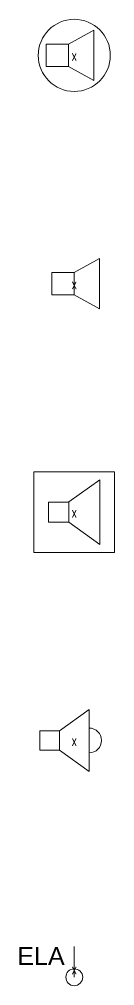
# Model space of a CAD drawing. Header units: metres. Extents: x -162 to 83385, y -62392 to -1971.
# Drawn here: x 71085 to 71510, y -26277 to -21970 of the extents above; entities that cross this region are included whole.
import ezdxf
from ezdxf.enums import TextEntityAlignment as Align

# ---------------------------------------------------------------- set-up
doc = ezdxf.new("R2010")
doc.units = ezdxf.units.M
doc.header["$LTSCALE"] = 0.5
for name, color, linetype, lineweight in [('ELIN_Attribut_01_Produkt_ID', 7, 'Continuous', 0), ('ELIN_Attribut_02_Stromkreis', 7, 'Continuous', 0), ('ELIN_Attribut_03_Verteilerbereich', 7, 'Continuous', 0), ('ELIN_Attribut_04_Montagehoehe', 7, 'Continuous', 0), ('ELIN_Attribut_05_Montageart', 7, 'Continuous', 0), ('ELIN_Attribut_06_Tuernummer', 7, 'Continuous', 0), ('ELIN_Attribut_07_Bemerkung', 7, 'Continuous', 0), ('ELIN_Attribut_08_Adresse', 7, 'Continuous', 0), ('ELIN_Attribut_10_AKZ1', 7, 'Continuous', 0), ('ELIN_Attribut_11_AKZ2', 7, 'Continuous', 0), ('ELIN_Attribut_12_Sonstiges1', 7, 'Continuous', 0), ('ELIN_Attribut_13_Sonstiges2', 7, 'Continuous', 0), ('ELIN_Attribut_14_Bauteil', 7, 'Continuous', 0), ('ELIN_Attribut_15_Ebene', 7, 'Continuous', 0), ('ELIN_Attribut_16_Raumnummer', 7, 'Continuous', 0), ('ELIN_Attribut_17_Raumname', 7, 'Continuous', 0), ('ELIN_Attribut_18_Montageabschnitt', 7, 'Continuous', 0), ('ELIN_Attribut_Basispunkt', 2, 'Continuous', 0), ('ELIN_Attribute_GEMOS', 11, 'Continuous', 0), ('ELIN_SWS_DE_Lautsprecher', 7, 'Continuous', 0), ('ELIN_SWS_WA_Auslass', 7, 'Continuous', 0), ('ELIN_SWS_WA_Lautsprecher', 7, 'Continuous', 0)]:
    doc.layers.add(name, color=color, linetype=linetype, lineweight=lineweight)
doc.layers.get('0').off()
doc.styles.add('ARIAL', font='arial.ttf')
doc.styles.add('ELIN_Attribute', font='isocp.shx', dxfattribs={"width": 0.8})

# ---------------------------------------------------------------- blocks, each defined once
blk = doc.blocks.new('ELIN_SWS_DECKENLAUTSPRECHER')
at = {"color": 0}
for p, q in [((-25.1, 50), (87.4, 112.5)), ((87.4, 112.5), (87.4, -112.5)), ((-125.1, 50), (-125.1, -50)), ((-25.1, 50), (-125.1, 50)), ((-25.1, -50), (-25.1, 50)), ((-125.1, -50), (-25.1, -50)), ((87.4, -112.5), (-25.1, -50))]:
    blk.add_line(p, q, dxfattribs=at)
blk.add_circle((0, 0), 160.7, dxfattribs=at)
at = {"layer": 'ELIN_Attribut_01_Produkt_ID', "style": 'ELIN_Attribute', "width": 0.8, "flags": 8}
blk.add_attdef('01_PRODUKT_ID', text='', height=150, dxfattribs=at).set_placement((0, -244.7, 0), align=Align.TOP_CENTER)
at = {"layer": 'ELIN_Attribut_02_Stromkreis', "style": 'ELIN_Attribute', "width": 0.8, "flags": 8}
blk.add_attdef('02_STROMKREIS', text='', height=150, dxfattribs=at).set_placement((0, 212.3, 0), align=Align.CENTER)
at = {"layer": 'ELIN_Attribut_03_Verteilerbereich', "style": 'ELIN_Attribute', "width": 0.8, "flags": 8}
blk.add_attdef('03_VERTEILERBEREICH', (198.4, -672.7, 0), '', height=125, dxfattribs=at)
at = {"layer": 'ELIN_Attribut_04_Montagehoehe', "style": 'ELIN_Attribute', "width": 0.8, "flags": 8}
blk.add_attdef('04_MONTAGEHOEHE', text='', height=125, dxfattribs=at).set_placement((-424.5, -54.7, 0), align=Align.RIGHT)
at = {"layer": 'ELIN_Attribut_05_Montageart', "style": 'ELIN_Attribute', "width": 0.8, "flags": 8}
blk.add_attdef('05_MONTAGEART', (400.3, -54.7, 0), '', height=125, dxfattribs=at)
at = {"layer": 'ELIN_Attribut_06_Tuernummer', "style": 'ELIN_Attribute', "width": 0.8, "flags": 8}
blk.add_attdef('06_TUERNUMMER', text='', height=125, dxfattribs=at).set_placement((-424.9, -254.7, 0), align=Align.RIGHT)
at = {"layer": 'ELIN_Attribut_07_Bemerkung', "style": 'ELIN_Attribute', "width": 0.8, "flags": 8}
blk.add_attdef('07_BEMERKUNG', (198.4, -844.5, 0), '', height=125, dxfattribs=at)
at = {"layer": 'ELIN_Attribut_08_Adresse', "style": 'ELIN_Attribute', "width": 0.8, "flags": 8}
blk.add_attdef('08_ADRESSE', (198.4, -1100.6, 0), '', height=125, dxfattribs=at)
at = {"layer": 'ELIN_Attribut_10_AKZ1', "style": 'ELIN_Attribute', "width": 0.8, "flags": 8}
blk.add_attdef('10_AKZ1', (195.8, -1466.6, 0), '', height=125, dxfattribs=at)
at = {"layer": 'ELIN_Attribut_11_AKZ2', "style": 'ELIN_Attribute', "width": 0.8, "flags": 8}
blk.add_attdef('11_AKZ2', (195.8, -1622.9, 0), '', height=125, dxfattribs=at)
at = {"layer": 'ELIN_Attribut_12_Sonstiges1', "style": 'ELIN_Attribute', "width": 0.8, "flags": 8}
blk.add_attdef('12_SONSTIGES1', (198.4, -2000.7, 0), '', height=125, dxfattribs=at)
at = {"layer": 'ELIN_Attribut_13_Sonstiges2', "style": 'ELIN_Attribute', "width": 0.8, "flags": 8}
blk.add_attdef('13_SONSTIGES2', (198.4, -2151.6, 0), '', height=125, dxfattribs=at)
at = {"layer": 'ELIN_Attribut_14_Bauteil', "style": 'ELIN_Attribute', "width": 0.8, "flags": 8}
blk.add_attdef('14_BAUTEIL', (198.4, -2971.1, 0), '', height=125, dxfattribs=at)
at = {"layer": 'ELIN_Attribut_15_Ebene', "style": 'ELIN_Attribute', "width": 0.8, "flags": 8}
blk.add_attdef('15_EBENE', (198.4, -3118.3, 0), '', height=125, dxfattribs=at)
at = {"layer": 'ELIN_Attribut_16_Raumnummer', "style": 'ELIN_Attribute', "width": 0.8, "flags": 8}
blk.add_attdef('16_RAUMNUMMER', (198.4, -3312.6, 0), '', height=125, dxfattribs=at)
at = {"layer": 'ELIN_Attribut_17_Raumname', "style": 'ELIN_Attribute', "width": 0.8, "flags": 8}
blk.add_attdef('17_RAUMNAME', (198.4, -3469.1, 0), '', height=125, dxfattribs=at)
at = {"layer": 'ELIN_Attribut_18_Montageabschnitt', "style": 'ELIN_Attribute', "width": 0.8, "flags": 8}
blk.add_attdef('18_MONTAGEABSCHNITT', (198.4, -3670.1, 0), '', height=125, dxfattribs=at)
at = {"layer": 'ELIN_Attribut_Basispunkt', "style": 'ELIN_Attribute', "width": 0.8, "flags": 8}
blk.add_attdef('Basispunkt', text='', height=50, dxfattribs=at).set_placement((0, 0), align=Align.MIDDLE)
at = {"layer": 'ELIN_Attribute_GEMOS', "style": 'ELIN_Attribute', "width": 0.6, "flags": 8}
for tag, p in [('G01_PRO02ID', (1620.5, 183.6)), ('G02_BEZEICHNUNG', (1620.5, -14.6, 0)), ('G03_DESCRIPTION', (1620.5, -204.4, 0)), ('G04_GEMOS-SYMBOL', (1623.8, -404.4, 0)), ('G05_GEMOS-TYP', (1623.8, -604.4, 0)), ('G06_ORTSKENNUNG', (1620.5, -804.4, 0)), ('G08_FREI1', (1620.5, -1004.4, 0)), ('G08_FREI2', (1620.5, -1204.4, 0))]:
    blk.add_attdef(tag, p, '', height=125, dxfattribs=at)
blk = doc.blocks.new('ELIN_SWS_WANDLAUTSPRECHER')
at = {"color": 0}
for p, q in [((0, 50), (112.5, 112.5)), ((112.5, 112.5), (112.5, -112.5)), ((0, 50), (-100, 50)), ((-100, 50), (-100, -50)), ((0, -50), (0, 50)), ((-100, -50), (0, -50)), ((112.5, -112.5), (0, -50))]:
    blk.add_line(p, q, dxfattribs=at)
at = {"layer": 'ELIN_Attribut_01_Produkt_ID', "style": 'ELIN_Attribute', "width": 0.8, "flags": 8}
blk.add_attdef('01_PRODUKT_ID', text='', height=150, dxfattribs=at).set_placement((0, -169.5, 0), align=Align.TOP_CENTER)
at = {"layer": 'ELIN_Attribut_02_Stromkreis', "style": 'ELIN_Attribute', "width": 0.8, "flags": 8}
blk.add_attdef('02_STROMKREIS', text='', height=150, dxfattribs=at).set_placement((0, 150, 0), align=Align.CENTER)
at = {"layer": 'ELIN_Attribut_03_Verteilerbereich', "style": 'ELIN_Attribute', "width": 0.8, "flags": 8}
blk.add_attdef('03_VERTEILERBEREICH', (198.4, -672.7, 0), '', height=125, dxfattribs=at)
at = {"layer": 'ELIN_Attribut_04_Montagehoehe', "style": 'ELIN_Attribute', "width": 0.8, "flags": 8}
blk.add_attdef('04_MONTAGEHOEHE', text='', height=125, dxfattribs=at).set_placement((-424.5, -54.7, 0), align=Align.RIGHT)
at = {"layer": 'ELIN_Attribut_05_Montageart', "style": 'ELIN_Attribute', "width": 0.8, "flags": 8}
blk.add_attdef('05_MONTAGEART', (400.3, -54.7, 0), '', height=125, dxfattribs=at)
at = {"layer": 'ELIN_Attribut_06_Tuernummer', "style": 'ELIN_Attribute', "width": 0.8, "flags": 8}
blk.add_attdef('06_TUERNUMMER', text='', height=125, dxfattribs=at).set_placement((-424.9, -254.7, 0), align=Align.RIGHT)
at = {"layer": 'ELIN_Attribut_07_Bemerkung', "style": 'ELIN_Attribute', "width": 0.8, "flags": 8}
blk.add_attdef('07_BEMERKUNG', (198.4, -844.5, 0), '', height=125, dxfattribs=at)
at = {"layer": 'ELIN_Attribut_08_Adresse', "style": 'ELIN_Attribute', "width": 0.8, "flags": 8}
blk.add_attdef('08_ADRESSE', (198.4, -1100.6, 0), '', height=125, dxfattribs=at)
at = {"layer": 'ELIN_Attribut_10_AKZ1', "style": 'ELIN_Attribute', "width": 0.8, "flags": 8}
blk.add_attdef('10_AKZ1', (195.8, -1466.6, 0), '', height=125, dxfattribs=at)
at = {"layer": 'ELIN_Attribut_11_AKZ2', "style": 'ELIN_Attribute', "width": 0.8, "flags": 8}
blk.add_attdef('11_AKZ2', (195.8, -1622.9, 0), '', height=125, dxfattribs=at)
at = {"layer": 'ELIN_Attribut_12_Sonstiges1', "style": 'ELIN_Attribute', "width": 0.8, "flags": 8}
blk.add_attdef('12_SONSTIGES1', (198.4, -2000.7, 0), '', height=125, dxfattribs=at)
at = {"layer": 'ELIN_Attribut_13_Sonstiges2', "style": 'ELIN_Attribute', "width": 0.8, "flags": 8}
blk.add_attdef('13_SONSTIGES2', (198.4, -2151.6, 0), '', height=125, dxfattribs=at)
at = {"layer": 'ELIN_Attribut_14_Bauteil', "style": 'ELIN_Attribute', "width": 0.8, "flags": 8}
blk.add_attdef('14_BAUTEIL', (198.4, -2971.1, 0), '', height=125, dxfattribs=at)
at = {"layer": 'ELIN_Attribut_15_Ebene', "style": 'ELIN_Attribute', "width": 0.8, "flags": 8}
blk.add_attdef('15_EBENE', (198.4, -3118.3, 0), '', height=125, dxfattribs=at)
at = {"layer": 'ELIN_Attribut_16_Raumnummer', "style": 'ELIN_Attribute', "width": 0.8, "flags": 8}
blk.add_attdef('16_RAUMNUMMER', (198.4, -3312.6, 0), '', height=125, dxfattribs=at)
at = {"layer": 'ELIN_Attribut_17_Raumname', "style": 'ELIN_Attribute', "width": 0.8, "flags": 8}
blk.add_attdef('17_RAUMNAME', (198.4, -3469.1, 0), '', height=125, dxfattribs=at)
at = {"layer": 'ELIN_Attribut_18_Montageabschnitt', "style": 'ELIN_Attribute', "width": 0.8, "flags": 8}
blk.add_attdef('18_MONTAGEABSCHNITT', (198.4, -3670.1, 0), '', height=125, dxfattribs=at)
at = {"layer": 'ELIN_Attribut_Basispunkt', "style": 'ELIN_Attribute', "width": 0.8, "flags": 8}
blk.add_attdef('Basispunkt', text='', height=50, dxfattribs=at).set_placement((0, 0), align=Align.MIDDLE)
at = {"layer": 'ELIN_Attribute_GEMOS', "style": 'ELIN_Attribute', "width": 0.6, "flags": 8}
for tag, p in [('G01_PRO02ID', (1620.5, 183.6)), ('G02_BEZEICHNUNG', (1620.5, -14.6, 0)), ('G03_DESCRIPTION', (1620.5, -204.4, 0)), ('G04_GEMOS-SYMBOL', (1623.8, -404.4, 0)), ('G05_GEMOS-TYP', (1623.8, -604.4, 0)), ('G06_ORTSKENNUNG', (1620.5, -804.4, 0)), ('G07_FREI1', (1620.5, -1004.4, 0)), ('G08_FREI2', (1620.5, -1204.4, 0))]:
    blk.add_attdef(tag, p, '', height=125, dxfattribs=at)
at = {"layer": 'ELIN_Attribute_GEMOS', "style": 'ELIN_Attribute', "width": 0.6}
blk.add_attdef('G08_FREI1', (1620.5, -1004.4, 0), '', height=125, dxfattribs=at)
blk = doc.blocks.new('ELIN_ENS_LAUTSPRECHER_AUSSEN')
at = {"color": 0}
for p, q in [((-180, 180), (180, 180)), ((-180, -180), (-180, 180)), ((180, 180), (180, -180)), ((114, 144), (-23.7, 45.2)), ((114, 144), (114, -144)), ((-114, -45), (-114, 45)), ((-114, 45), (-24, 45)), ((-24, 45), (-24, -45)), ((-24, -45), (-114, -45)), ((114, -144), (-24, -45)), ((180, -180), (-180, -180))]:
    blk.add_line(p, q, dxfattribs=at)
at = {"layer": 'ELIN_Attribut_01_Produkt_ID', "style": 'ELIN_Attribute', "width": 0.8, "flags": 8}
blk.add_attdef('01_PRODUKT_ID', text='', height=150, dxfattribs=at).set_placement((0, -256.6, 0), align=Align.TOP_CENTER)
at = {"layer": 'ELIN_Attribut_02_Stromkreis', "style": 'ELIN_Attribute', "width": 0.8, "flags": 8}
blk.add_attdef('02_STROMKREIS', text='', height=150, dxfattribs=at).set_placement((0, 241.2, 0), align=Align.CENTER)
at = {"layer": 'ELIN_Attribut_03_Verteilerbereich', "style": 'ELIN_Attribute', "width": 0.8, "flags": 8}
blk.add_attdef('03_VERTEILERBEREICH', (198.4, -672.7, 0), '', height=125, dxfattribs=at)
at = {"layer": 'ELIN_Attribut_04_Montagehoehe', "style": 'ELIN_Attribute', "width": 0.8, "flags": 8}
blk.add_attdef('04_MONTAGEHOEHE', text='', height=125, dxfattribs=at).set_placement((-424.5, -54.7, 0), align=Align.RIGHT)
at = {"layer": 'ELIN_Attribut_05_Montageart', "style": 'ELIN_Attribute', "width": 0.8, "flags": 8}
blk.add_attdef('05_MONTAGEART', (400.3, -54.7, 0), '', height=125, dxfattribs=at)
at = {"layer": 'ELIN_Attribut_06_Tuernummer', "style": 'ELIN_Attribute', "width": 0.8, "flags": 8}
blk.add_attdef('06_TUERNUMMER', text='', height=125, dxfattribs=at).set_placement((-424.9, -254.7, 0), align=Align.RIGHT)
at = {"layer": 'ELIN_Attribut_07_Bemerkung', "style": 'ELIN_Attribute', "width": 0.8, "flags": 8}
blk.add_attdef('07_BEMERKUNG', (198.4, -844.5, 0), '', height=125, dxfattribs=at)
at = {"layer": 'ELIN_Attribut_08_Adresse', "style": 'ELIN_Attribute', "width": 0.8, "flags": 8}
blk.add_attdef('08_ADRESSE', (198.4, -1100.6, 0), '', height=125, dxfattribs=at)
at = {"layer": 'ELIN_Attribut_10_AKZ1', "style": 'ELIN_Attribute', "width": 0.8, "flags": 8}
blk.add_attdef('10_AKZ1', (195.8, -1466.6, 0), '', height=125, dxfattribs=at)
at = {"layer": 'ELIN_Attribut_11_AKZ2', "style": 'ELIN_Attribute', "width": 0.8, "flags": 8}
blk.add_attdef('11_AKZ2', (195.8, -1622.9, 0), '', height=125, dxfattribs=at)
at = {"layer": 'ELIN_Attribut_12_Sonstiges1', "style": 'ELIN_Attribute', "width": 0.8, "flags": 8}
blk.add_attdef('12_SONSTIGES1', (198.4, -2000.7, 0), '', height=125, dxfattribs=at)
at = {"layer": 'ELIN_Attribut_13_Sonstiges2', "style": 'ELIN_Attribute', "width": 0.8, "flags": 8}
blk.add_attdef('13_SONSTIGES2', (198.4, -2151.6, 0), '', height=125, dxfattribs=at)
at = {"layer": 'ELIN_Attribut_14_Bauteil', "style": 'ELIN_Attribute', "width": 0.8, "flags": 8}
blk.add_attdef('14_BAUTEIL', (198.4, -2971.1, 0), '', height=125, dxfattribs=at)
at = {"layer": 'ELIN_Attribut_15_Ebene', "style": 'ELIN_Attribute', "width": 0.8, "flags": 8}
blk.add_attdef('15_EBENE', (198.4, -3118.3, 0), '', height=125, dxfattribs=at)
at = {"layer": 'ELIN_Attribut_16_Raumnummer', "style": 'ELIN_Attribute', "width": 0.8, "flags": 8}
blk.add_attdef('16_RAUMNUMMER', (198.4, -3312.6, 0), '', height=125, dxfattribs=at)
at = {"layer": 'ELIN_Attribut_17_Raumname', "style": 'ELIN_Attribute', "width": 0.8, "flags": 8}
blk.add_attdef('17_RAUMNAME', (198.4, -3469.1, 0), '', height=125, dxfattribs=at)
at = {"layer": 'ELIN_Attribut_18_Montageabschnitt', "style": 'ELIN_Attribute', "width": 0.8, "flags": 8}
blk.add_attdef('18_MONTAGEABSCHNITT', (198.4, -3670.1, 0), '', height=125, dxfattribs=at)
at = {"layer": 'ELIN_Attribut_Basispunkt', "style": 'ELIN_Attribute', "width": 0.8, "flags": 8}
blk.add_attdef('Basispunkt', text='', height=50, dxfattribs=at).set_placement((0, 0), align=Align.MIDDLE)
at = {"layer": 'ELIN_Attribute_GEMOS', "style": 'ELIN_Attribute', "width": 0.6, "flags": 8}
for tag, p in [('G01_PRO02ID', (1620.5, 183.6)), ('G02_BEZEICHNUNG', (1620.5, -14.6, 0)), ('G03_DESCRIPTION', (1620.5, -204.4, 0)), ('G04_GEMOS-SYMBOL', (1623.8, -404.4, 0)), ('G05_GEMOS-TYP', (1623.8, -604.4, 0)), ('G06_ORTSKENNUNG', (1620.5, -804.4, 0)), ('G08_FREI1', (1620.5, -1004.4, 0)), ('G08_FREI2', (1620.5, -1204.4, 0))]:
    blk.add_attdef(tag, p, '', height=125, dxfattribs=at)
blk = doc.blocks.new('ELIN_SWS_TRICHTERLAUTSPRECHER')
at = {"color": 0}
for p, q in [((66.1, 138.2), (-66.1, 43.5)), ((66.1, 138.2), (66.1, -138.2)), ((-152.8, 43.2), (-66.4, 43.2)), ((-152.8, -43.2), (-152.8, 43.2)), ((-66.4, 43.2), (-66.4, -43.2)), ((-66.4, -43.2), (-152.8, -43.2)), ((66.1, -138.2), (-66.2, -43.3))]:
    blk.add_line(p, q, dxfattribs=at)
blk.add_arc((66.1, 0), 55.3, 270, 90, dxfattribs=at)
at = {"layer": 'ELIN_Attribut_01_Produkt_ID', "style": 'ELIN_Attribute', "width": 0.8, "flags": 8}
blk.add_attdef('01_PRODUKT_ID', text='', height=150, dxfattribs=at).set_placement((0, -169.5, 0), align=Align.TOP_CENTER)
at = {"layer": 'ELIN_Attribut_02_Stromkreis', "style": 'ELIN_Attribute', "width": 0.8, "flags": 8}
blk.add_attdef('02_STROMKREIS', text='', height=150, dxfattribs=at).set_placement((0, 150, 0), align=Align.CENTER)
at = {"layer": 'ELIN_Attribut_03_Verteilerbereich', "style": 'ELIN_Attribute', "width": 0.8, "flags": 8}
blk.add_attdef('03_VERTEILERBEREICH', (198.4, -672.7, 0), '', height=125, dxfattribs=at)
at = {"layer": 'ELIN_Attribut_04_Montagehoehe', "style": 'ELIN_Attribute', "width": 0.8, "flags": 8}
blk.add_attdef('04_MONTAGEHOEHE', text='', height=125, dxfattribs=at).set_placement((-424.5, -54.7, 0), align=Align.RIGHT)
at = {"layer": 'ELIN_Attribut_05_Montageart', "style": 'ELIN_Attribute', "width": 0.8, "flags": 8}
blk.add_attdef('05_MONTAGEART', (400.3, -54.7, 0), '', height=125, dxfattribs=at)
at = {"layer": 'ELIN_Attribut_06_Tuernummer', "style": 'ELIN_Attribute', "width": 0.8, "flags": 8}
blk.add_attdef('06_TUERNUMMER', text='', height=125, dxfattribs=at).set_placement((-424.9, -254.7, 0), align=Align.RIGHT)
at = {"layer": 'ELIN_Attribut_07_Bemerkung', "style": 'ELIN_Attribute', "width": 0.8, "flags": 8}
blk.add_attdef('07_BEMERKUNG', (198.4, -844.5, 0), '', height=125, dxfattribs=at)
at = {"layer": 'ELIN_Attribut_08_Adresse', "style": 'ELIN_Attribute', "width": 0.8, "flags": 8}
blk.add_attdef('08_ADRESSE', (198.4, -1100.6, 0), '', height=125, dxfattribs=at)
at = {"layer": 'ELIN_Attribut_10_AKZ1', "style": 'ELIN_Attribute', "width": 0.8, "flags": 8}
blk.add_attdef('10_AKZ1', (195.8, -1466.6, 0), '', height=125, dxfattribs=at)
at = {"layer": 'ELIN_Attribut_11_AKZ2', "style": 'ELIN_Attribute', "width": 0.8, "flags": 8}
blk.add_attdef('11_AKZ2', (195.8, -1622.9, 0), '', height=125, dxfattribs=at)
at = {"layer": 'ELIN_Attribut_12_Sonstiges1', "style": 'ELIN_Attribute', "width": 0.8, "flags": 8}
blk.add_attdef('12_SONSTIGES1', (198.4, -2000.7, 0), '', height=125, dxfattribs=at)
at = {"layer": 'ELIN_Attribut_13_Sonstiges2', "style": 'ELIN_Attribute', "width": 0.8, "flags": 8}
blk.add_attdef('13_SONSTIGES2', (198.4, -2151.6, 0), '', height=125, dxfattribs=at)
at = {"layer": 'ELIN_Attribut_14_Bauteil', "style": 'ELIN_Attribute', "width": 0.8, "flags": 8}
blk.add_attdef('14_BAUTEIL', (198.4, -2971.1, 0), '', height=125, dxfattribs=at)
at = {"layer": 'ELIN_Attribut_15_Ebene', "style": 'ELIN_Attribute', "width": 0.8, "flags": 8}
blk.add_attdef('15_EBENE', (198.4, -3118.3, 0), '', height=125, dxfattribs=at)
at = {"layer": 'ELIN_Attribut_16_Raumnummer', "style": 'ELIN_Attribute', "width": 0.8, "flags": 8}
blk.add_attdef('16_RAUMNUMMER', (198.4, -3312.6, 0), '', height=125, dxfattribs=at)
at = {"layer": 'ELIN_Attribut_17_Raumname', "style": 'ELIN_Attribute', "width": 0.8, "flags": 8}
blk.add_attdef('17_RAUMNAME', (198.4, -3469.1, 0), '', height=125, dxfattribs=at)
at = {"layer": 'ELIN_Attribut_18_Montageabschnitt', "style": 'ELIN_Attribute', "width": 0.8, "flags": 8}
blk.add_attdef('18_MONTAGEABSCHNITT', (198.4, -3670.1, 0), '', height=125, dxfattribs=at)
at = {"layer": 'ELIN_Attribut_Basispunkt', "style": 'ELIN_Attribute', "width": 0.8, "flags": 8}
blk.add_attdef('Basispunkt', text='', height=50, dxfattribs=at).set_placement((0, 0), align=Align.MIDDLE)
at = {"layer": 'ELIN_Attribute_GEMOS', "style": 'ELIN_Attribute', "width": 0.6, "flags": 8}
for tag, p in [('G01_PRO02ID', (1620.5, 183.6)), ('G02_BEZEICHNUNG', (1620.5, -14.6, 0)), ('G03_DESCRIPTION', (1620.5, -204.4, 0)), ('G04_GEMOS-SYMBOL', (1623.8, -404.4, 0)), ('G05_GEMOS-TYP', (1623.8, -604.4, 0)), ('G06_ORTSKENNUNG', (1620.5, -804.4, 0)), ('G08_FREI1', (1620.5, -1004.4, 0)), ('G08_FREI2', (1620.5, -1204.4, 0))]:
    blk.add_attdef(tag, p, '', height=125, dxfattribs=at)
blk = doc.blocks.new('ELIN_SWS_AUSL_ELA')
at = {"color": 0}
blk.add_line((0, -37.5), (0, 100), dxfattribs=at)
blk.add_circle((0, -37.5), 37.5, dxfattribs=at)
at = {"color": 0, "style": 'ARIAL'}
blk.add_text('ELA', height=80, dxfattribs=at).set_placement((-253.8, 16.9))
at = {"layer": 'ELIN_Attribut_01_Produkt_ID', "style": 'ELIN_Attribute', "width": 0.8, "flags": 8}
blk.add_attdef('01_PRODUKT_ID', text='', height=150, dxfattribs=at).set_placement((0, -169.5, 0), align=Align.TOP_CENTER)
at = {"layer": 'ELIN_Attribut_02_Stromkreis', "style": 'ELIN_Attribute', "width": 0.8, "flags": 8}
blk.add_attdef('02_STROMKREIS', text='', height=150, dxfattribs=at).set_placement((0, 192.7, 0), align=Align.CENTER)
at = {"layer": 'ELIN_Attribut_03_Verteilerbereich', "style": 'ELIN_Attribute', "width": 0.8, "flags": 8}
blk.add_attdef('03_VERTEILERBEREICH', (198.4, -672.7, 0), '', height=125, dxfattribs=at)
at = {"layer": 'ELIN_Attribut_04_Montagehoehe', "style": 'ELIN_Attribute', "width": 0.8, "flags": 8}
blk.add_attdef('04_MONTAGEHOEHE', text='', height=125, dxfattribs=at).set_placement((-424.5, -54.7, 0), align=Align.RIGHT)
at = {"layer": 'ELIN_Attribut_05_Montageart', "style": 'ELIN_Attribute', "width": 0.8, "flags": 8}
blk.add_attdef('05_MONTAGEART', (400.3, -54.7, 0), '', height=125, dxfattribs=at)
at = {"layer": 'ELIN_Attribut_06_Tuernummer', "style": 'ELIN_Attribute', "width": 0.8, "flags": 8}
blk.add_attdef('06_TUERNUMMER', text='', height=125, dxfattribs=at).set_placement((-424.9, -254.7, 0), align=Align.RIGHT)
at = {"layer": 'ELIN_Attribut_07_Bemerkung', "style": 'ELIN_Attribute', "width": 0.8, "flags": 8}
blk.add_attdef('07_BEMERKUNG', (198.4, -844.5, 0), '', height=125, dxfattribs=at)
at = {"layer": 'ELIN_Attribut_08_Adresse', "style": 'ELIN_Attribute', "width": 0.8, "flags": 8}
blk.add_attdef('08_ADRESSE', (198.4, -1100.6, 0), '', height=125, dxfattribs=at)
at = {"layer": 'ELIN_Attribut_10_AKZ1', "style": 'ELIN_Attribute', "width": 0.8, "flags": 8}
blk.add_attdef('10_AKZ1', (195.8, -1466.6, 0), '', height=125, dxfattribs=at)
at = {"layer": 'ELIN_Attribut_11_AKZ2', "style": 'ELIN_Attribute', "width": 0.8, "flags": 8}
blk.add_attdef('11_AKZ2', (195.8, -1622.9, 0), '', height=125, dxfattribs=at)
at = {"layer": 'ELIN_Attribut_12_Sonstiges1', "style": 'ELIN_Attribute', "width": 0.8, "flags": 8}
blk.add_attdef('12_SONSTIGES1', (198.4, -2000.7, 0), '', height=125, dxfattribs=at)
at = {"layer": 'ELIN_Attribut_13_Sonstiges2', "style": 'ELIN_Attribute', "width": 0.8, "flags": 8}
blk.add_attdef('13_SONSTIGES2', (198.4, -2151.6, 0), '', height=125, dxfattribs=at)
at = {"layer": 'ELIN_Attribut_14_Bauteil', "style": 'ELIN_Attribute', "width": 0.8, "flags": 8}
blk.add_attdef('14_BAUTEIL', (198.4, -2971.1, 0), '', height=125, dxfattribs=at)
at = {"layer": 'ELIN_Attribut_15_Ebene', "style": 'ELIN_Attribute', "width": 0.8, "flags": 8}
blk.add_attdef('15_EBENE', (198.4, -3118.3, 0), '', height=125, dxfattribs=at)
at = {"layer": 'ELIN_Attribut_16_Raumnummer', "style": 'ELIN_Attribute', "width": 0.8, "flags": 8}
blk.add_attdef('16_RAUMNUMMER', (198.4, -3312.6, 0), '', height=125, dxfattribs=at)
at = {"layer": 'ELIN_Attribut_17_Raumname', "style": 'ELIN_Attribute', "width": 0.8, "flags": 8}
blk.add_attdef('17_RAUMNAME', (198.4, -3469.1, 0), '', height=125, dxfattribs=at)
at = {"layer": 'ELIN_Attribut_18_Montageabschnitt', "style": 'ELIN_Attribute', "width": 0.8, "flags": 8}
blk.add_attdef('18_MONTAGEABSCHNITT', (198.4, -3670.1, 0), '', height=125, dxfattribs=at)
at = {"layer": 'ELIN_Attribut_Basispunkt', "style": 'ELIN_Attribute', "width": 0.8, "flags": 8}
blk.add_attdef('Basispunkt', text='', height=50, dxfattribs=at).set_placement((0, 0), align=Align.MIDDLE)
at = {"layer": 'ELIN_Attribute_GEMOS', "style": 'ELIN_Attribute', "width": 0.6, "flags": 8}
for tag, p in [('G01_PRO02ID', (1620.5, 183.6)), ('G02_BEZEICHNUNG', (1620.5, -14.6, 0)), ('G03_DESCRIPTION', (1620.5, -204.4, 0)), ('G04_GEMOS-SYMBOL', (1623.8, -404.4, 0)), ('G05_GEMOS-TYP', (1623.8, -604.4, 0)), ('G06_ORTSKENNUNG', (1620.5, -804.4, 0)), ('G08_FREI1', (1620.5, -1004.4, 0)), ('G08_FREI2', (1620.5, -1204.4, 0))]:
    blk.add_attdef(tag, p, '', height=125, dxfattribs=at)

msp = doc.modelspace()

# ---------------------------------------------------------------- block references
at = {"layer": 'ELIN_SWS_DE_Lautsprecher', "lineweight": 0}
ref = msp.add_blockref('ELIN_SWS_DECKENLAUTSPRECHER', (71329.9, -22130.5), dxfattribs=at)
ref.add_attrib('Basispunkt', 'x', dxfattribs={"layer": 'ELIN_Attribut_Basispunkt', "height": 50, "style": 'ELIN_Attribute', "width": 0.8}).set_placement((71329.9, -22130.5), align=Align.MIDDLE)
at = {"layer": 'ELIN_SWS_WA_Auslass', "lineweight": 0}
ref = msp.add_blockref('ELIN_SWS_AUSL_ELA', (71329.9, -26202.1), dxfattribs=at)
ref.add_attrib('Basispunkt', 'x', dxfattribs={"layer": 'ELIN_Attribut_Basispunkt', "height": 50, "style": 'ELIN_Attribute', "width": 0.8}).set_placement((71329.9, -26202.1), align=Align.MIDDLE)
at = {"layer": 'ELIN_SWS_WA_Lautsprecher', "lineweight": 0}
ref = msp.add_blockref('ELIN_SWS_WANDLAUTSPRECHER', (71329.9, -23148.4), dxfattribs=at)
ref.add_attrib('Basispunkt', 'x', dxfattribs={"layer": 'ELIN_Attribut_Basispunkt', "height": 50, "style": 'ELIN_Attribute', "width": 0.8}).set_placement((71329.9, -23148.4), align=Align.MIDDLE)
ref = msp.add_blockref('ELIN_ENS_LAUTSPRECHER_AUSSEN', (71329.9, -24166.3), dxfattribs=at)
ref.add_attrib('Basispunkt', 'x', dxfattribs={"layer": 'ELIN_Attribut_Basispunkt', "height": 50, "style": 'ELIN_Attribute', "width": 0.8}).set_placement((71329.9, -24166.3), align=Align.MIDDLE)
ref = msp.add_blockref('ELIN_SWS_TRICHTERLAUTSPRECHER', (71329.9, -25184.2), dxfattribs=at)
ref.add_attrib('Basispunkt', 'x', dxfattribs={"layer": 'ELIN_Attribut_Basispunkt', "height": 50, "style": 'ELIN_Attribute', "width": 0.8}).set_placement((71329.9, -25184.2), align=Align.MIDDLE)

doc.saveas('drawing.dxf')
